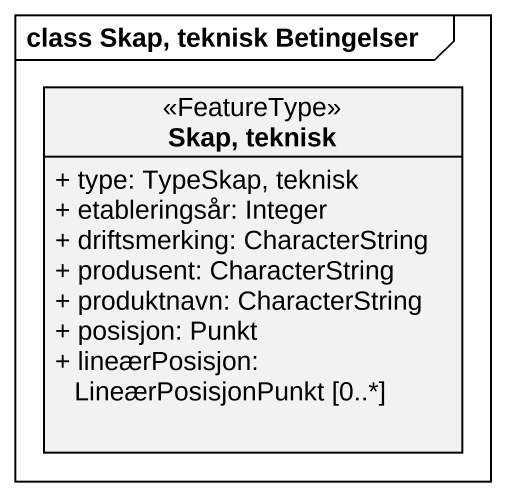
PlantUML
@startuml
mainframe class Skap, teknisk Betingelser
hide circle
hide empty members
skinparam classAttributeIconSize 0
class "Skap, teknisk" as Skap_teknisk <<FeatureType>> {
  + type: TypeSkap, teknisk
  + etableringsår: Integer
  + driftsmerking: CharacterString
  + produsent: CharacterString
  + produktnavn: CharacterString
  + posisjon: Punkt
  + lineærPosisjon: LineærPosisjonPunkt [0..*]
}
@enduml
